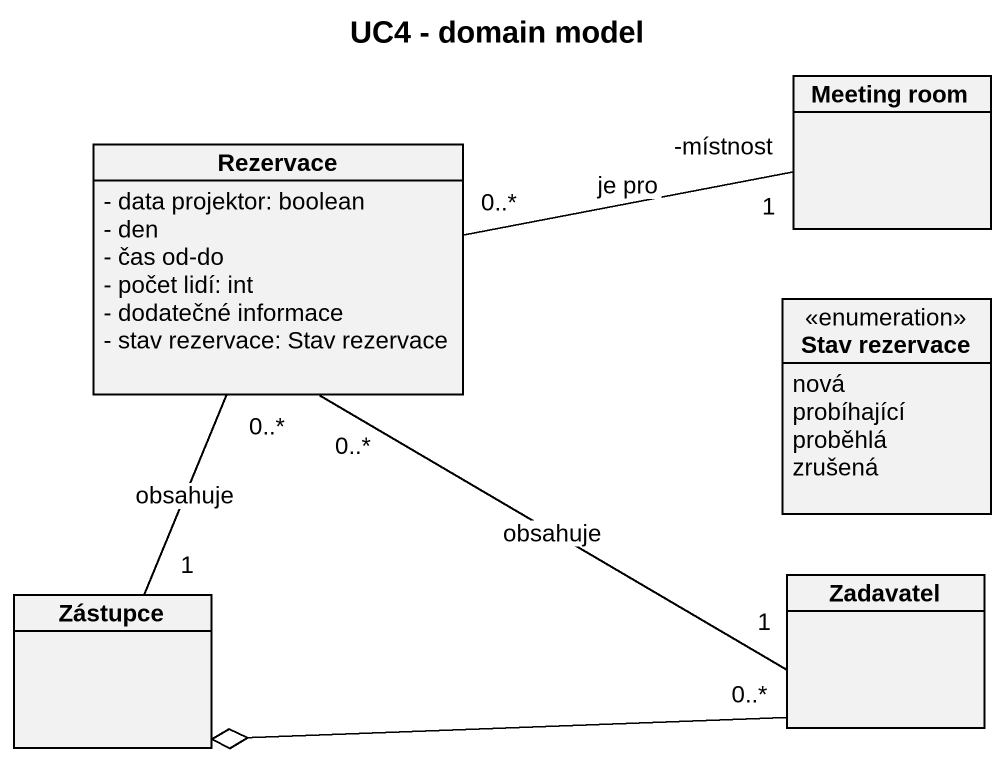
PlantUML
@startuml
title UC4 - domain model
hide circle
hide empty members
skinparam classAttributeIconSize 0
class "Meeting room" as Meeting_room
class Rezervace {
  - data projektor: boolean
  - den
  - čas od-do
  - počet lidí: int
  - dodatečné informace
  - stav rezervace: Stav rezervace
}
enum "Stav rezervace" as Stav_rezervace {
  nová
  probíhající
  proběhlá
  zrušená
}
class Zástupce
class Zadavatel
Rezervace "0..*" -right- "-místnost\n1" Meeting_room : je pro
Rezervace "0..*" -- "1" Zástupce : obsahuje
Rezervace "0..*" -- "1" Zadavatel : obsahuje
Zadavatel "0..*" -left-o Zástupce
@enduml
